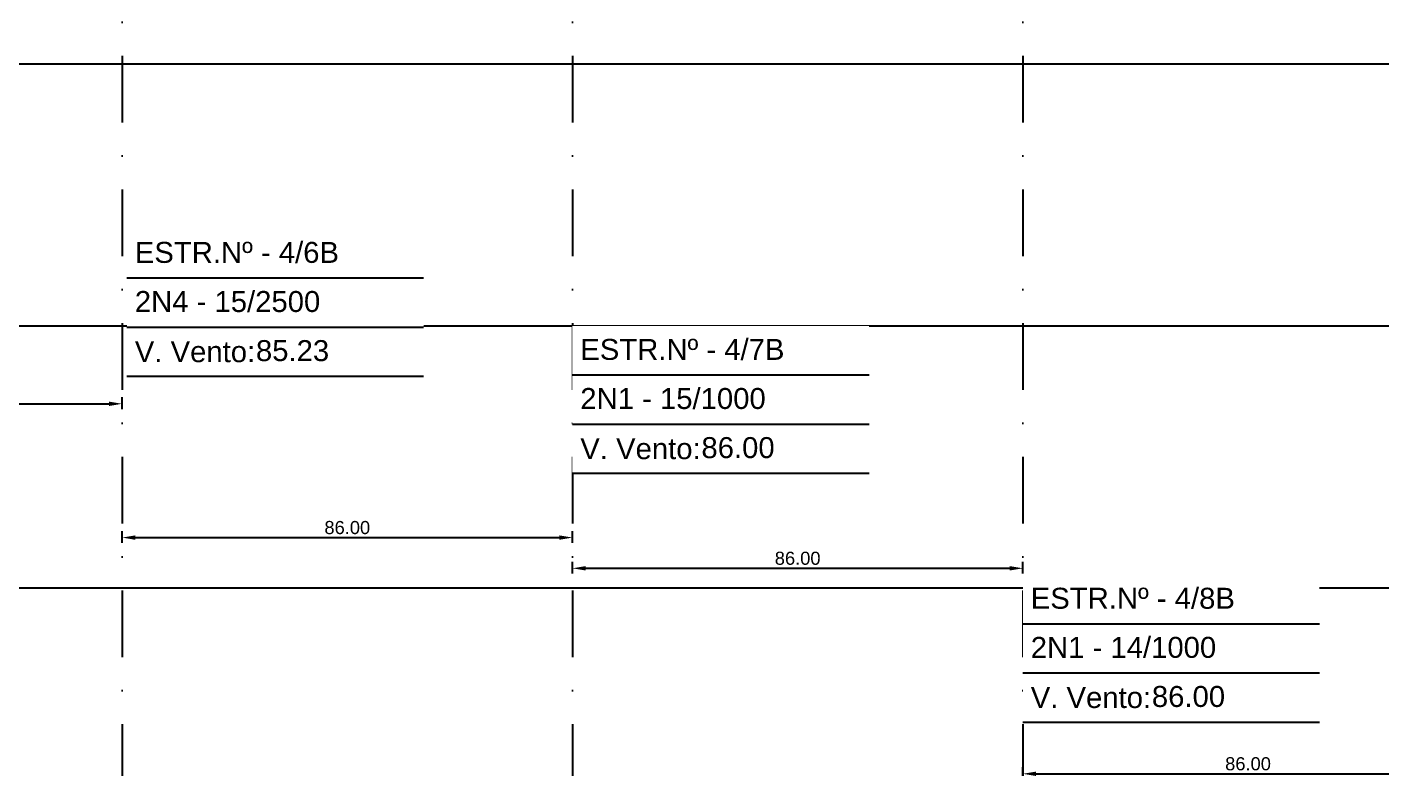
# Model space of a CAD drawing. Header units: metres. Extents: x -121 to 9872, y 3505 to 10721.
# Drawn here: x 4485.8 to 4744.3, y 6542.6 to 6684 of the extents above; entities that cross this region are included whole.
import ezdxf
from ezdxf.enums import TextEntityAlignment as Align

# ---------------------------------------------------------------- set-up
doc = ezdxf.new("R2010")
doc.units = ezdxf.units.M
doc.set_wipeout_variables(frame=1)
doc.header["$PDMODE"] = 2
doc.linetypes.add('DASHDOT', pattern=[25.4, 12.7, -6.35, 0, -6.35])
for name, color, linetype in [('Cabeçalho', 7, 'Continuous'), ('cotas', 7, 'Continuous'), ('GRID', 253, 'Continuous'), ('Ind_Bloco', 7, 'Continuous')]:
    doc.layers.add(name, color=color, linetype=linetype)
doc.styles.add('Arial', font='arial.ttf')
doc.styles.add('SIMM-PADRÃO_(TXT)', font='arial.ttf', dxfattribs={"height": 2})
doc.styles.get("Standard").update_dxf_attribs({"font": 'arial.ttf'})
doc.dimstyles.new('ISO-25', dxfattribs={"dimtxt": 2.5, "dimasz": 2.5, "dimexe": 1.25, "dimexo": 0.625, "dimtad": 1, "dimzin": 1, "dimtxsty": 'Standard', "dimcen": 2.5, "dimaunit": 1, "dimadec": 3, "dimazin": 3, "dimtfac": 1, "dimtmove": 0, "dimatfit": 3, "dimfxlon": 1, "dimarcsym": 0})

# ---------------------------------------------------------------- blocks, each defined once
blk = doc.blocks.new('*D373')
at = {"layer": 'cotas', "color": 0, "lineweight": -2, "transparency": 16777216}
for p, q in [((4419.51, 6611.11), (4419.51, 6613.36)), ((4503.97, 6611.11), (4503.97, 6613.36)), ((4422.01, 6612.11), (4501.47, 6612.11))]:
    blk.add_line(p, q, dxfattribs=at)
at = {"layer": 'cotas', "color": 0, "transparency": 16777216}
for points in [[(4422.01, 6612.52), (4422.01, 6611.69), (4419.51, 6612.11)], [(4501.47, 6612.52), (4501.47, 6611.69), (4503.97, 6612.11)]]:
    blk.add_solid(points, dxfattribs=at)
at = {"layer": 'Defpoints', "color": 0, "transparency": 16777216}
for p in [(4503.97, 6612.11), (4419.51, 6561.44), (4503.97, 6542.64)]:
    blk.add_point(p, dxfattribs=at)
at = {"layer": 'cotas', "color": 0, "transparency": 16777216, "insert": (4461.74, 6614.01), "char_height": 2.5, "attachment_point": 5}
blk.add_mtext('84.46', dxfattribs=at)
blk = doc.blocks.new('*D374')
at = {"layer": 'cotas', "color": 0, "lineweight": -2, "transparency": 16777216}
for p, q in [((4503.97, 6585.58), (4503.97, 6587.83)), ((4589.97, 6585.58), (4589.97, 6587.83)), ((4506.47, 6586.58), (4587.47, 6586.58))]:
    blk.add_line(p, q, dxfattribs=at)
at = {"layer": 'cotas', "color": 0, "transparency": 16777216}
for points in [[(4506.47, 6587), (4506.47, 6586.16), (4503.97, 6586.58)], [(4587.47, 6587), (4587.47, 6586.16), (4589.97, 6586.58)]]:
    blk.add_solid(points, dxfattribs=at)
at = {"layer": 'Defpoints', "color": 0, "transparency": 16777216}
for p in [(4589.97, 6586.58), (4503.97, 6542.64), (4589.97, 6494.11)]:
    blk.add_point(p, dxfattribs=at)
at = {"layer": 'cotas', "color": 0, "transparency": 16777216, "insert": (4546.97, 6588.48), "char_height": 2.5, "attachment_point": 5}
blk.add_mtext('86.00', dxfattribs=at)
blk = doc.blocks.new('*D375')
at = {"layer": 'cotas', "color": 0, "lineweight": -2, "transparency": 16777216}
for p, q in [((4589.97, 6579.72), (4589.97, 6581.97)), ((4675.97, 6579.72), (4675.97, 6581.97)), ((4592.47, 6580.72), (4673.47, 6580.72))]:
    blk.add_line(p, q, dxfattribs=at)
at = {"layer": 'cotas', "color": 0, "transparency": 16777216}
for points in [[(4592.47, 6581.13), (4592.47, 6580.3), (4589.97, 6580.72)], [(4673.47, 6581.13), (4673.47, 6580.3), (4675.97, 6580.72)]]:
    blk.add_solid(points, dxfattribs=at)
at = {"layer": 'Defpoints', "color": 0, "transparency": 16777216}
for p in [(4675.97, 6580.72), (4589.97, 6494.11), (4675.97, 6447.34)]:
    blk.add_point(p, dxfattribs=at)
at = {"layer": 'cotas', "color": 0, "transparency": 16777216, "insert": (4632.97, 6582.62), "char_height": 2.5, "attachment_point": 5}
blk.add_mtext('86.00', dxfattribs=at)
blk = doc.blocks.new('*D376')
at = {"layer": 'cotas', "color": 0, "lineweight": -2, "transparency": 16777216}
for p, q in [((4675.97, 6540.51), (4675.97, 6542.76)), ((4678.47, 6541.51), (4759.47, 6541.51)), ((4761.97, 6540.51), (4761.97, 6542.76))]:
    blk.add_line(p, q, dxfattribs=at)
at = {"layer": 'cotas', "color": 0, "transparency": 16777216}
for points in [[(4678.47, 6541.92), (4678.47, 6541.09), (4675.97, 6541.51)], [(4759.47, 6541.92), (4759.47, 6541.09), (4761.97, 6541.51)]]:
    blk.add_solid(points, dxfattribs=at)
at = {"layer": 'Defpoints', "color": 0, "transparency": 16777216}
for p in [(4761.97, 6541.51), (4675.97, 6447.34), (4761.97, 6417.23)]:
    blk.add_point(p, dxfattribs=at)
at = {"layer": 'cotas', "color": 0, "transparency": 16777216, "insert": (4718.97, 6543.41), "char_height": 2.5, "attachment_point": 5}
blk.add_mtext('86.00', dxfattribs=at)
blk = doc.blocks.new('BlocoCabecalho')
blk.add_wipeout([(-11.66, -3.34), (44.97, -3.34), (44.97, -31.45), (-11.66, -31.45)])
for points in [[(-11.66, -12.71), (44.97, -12.71)], [(-11.66, -22.08), (44.97, -22.08)], [(-11.66, -31.45), (44.97, -31.45)]]:
    blk.add_lwpolyline(points)
at = {"style": 'SIMM-PADRÃO_(TXT)'}
for tag, p in [('ESTRUTURANUM', (-10.16, -11.03)), ('TIPO_ESFORÇO', (-10.16, -20.4)), ('VÃOVENTO', (12.97, -29.77))]:
    blk.add_attdef(tag, text='', height=4, dxfattribs=at).set_placement(p, align=Align.BOTTOM_LEFT)
at = {"layer": 'Ind_Bloco', "color": 7, "style": 'Arial'}
blk.add_text('V. Vento:', height=4, dxfattribs=at).set_placement((-10.16, -26.77), align=Align.MIDDLE_LEFT)

msp = doc.modelspace()

# ---------------------------------------------------------------- linework, layer by layer
at = {"layer": 'GRID', "linetype": 'DASHDOT'}
for p, q in [((4503.967, 7876.973), (4503.967, 5510.205)), ((4589.967, 7876.973), (4589.967, 5510.205)), ((4675.967, 7876.973), (4675.967, 5510.205))]:
    msp.add_line(p, q, dxfattribs=at)
at = {"layer": 'GRID'}
for points in [[(-30.298, 6676.973), (7827.812, 6676.973)], [(-30.298, 6626.973), (7827.812, 6626.973)], [(-30.298, 6576.973), (7827.812, 6576.973)]]:
    msp.add_lwpolyline(points, dxfattribs=at)

# ---------------------------------------------------------------- dimensions: what is measured, and where the dimension line sits
at = {"layer": 'cotas'}
for base, p1, p2, picture, middle in [((4503.967, 6612.106), (4419.511, 6561.44), (4503.967, 6542.637), '*D373', (4461.739, 6614.007)), ((4589.967, 6586.581), (4503.967, 6542.637), (4589.967, 6494.109), '*D374', (4546.967, 6588.482)), ((4675.967, 6580.716), (4589.967, 6494.109), (4675.967, 6447.343), '*D375', (4632.967, 6582.617)), ((4761.967, 6541.507), (4675.967, 6447.343), (4761.967, 6417.234), '*D376', (4718.967, 6543.408))]:
    dim = msp.add_linear_dim(base=base, p1=p1, p2=p2, dimstyle='ISO-25', dxfattribs=at)
    dim.commit()
    dim.dimension.update_dxf_attribs({"geometry": picture, "text_midpoint": middle})

# ---------------------------------------------------------------- next in the draw order: block references
at = {"layer": 'Cabeçalho'}
for p, values in [((4516.558, 6648.824), {'ESTRUTURANUM': 'ESTR.Nº - 4/6B', 'TIPO_ESFORÇO': '2N4 - 15/2500', 'VÃOVENTO': '85.23'}), ((4601.623, 6630.318), {'ESTRUTURANUM': 'ESTR.Nº - 4/7B', 'TIPO_ESFORÇO': '2N1 - 15/1000', 'VÃOVENTO': '86.00'}), ((4687.639, 6582.834), {'ESTRUTURANUM': 'ESTR.Nº - 4/8B', 'TIPO_ESFORÇO': '2N1 - 14/1000', 'VÃOVENTO': '86.00'})]:
    msp.add_blockref('BlocoCabecalho', p, dxfattribs=at).add_auto_attribs(values)

doc.saveas('drawing.dxf')
